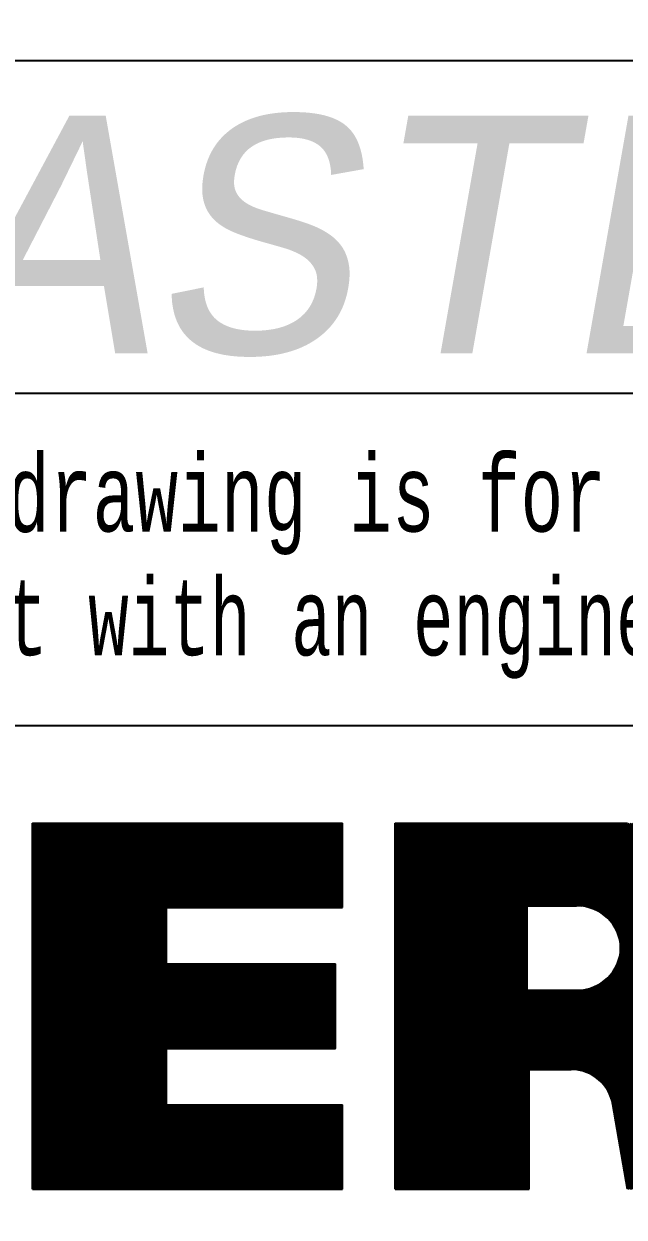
# Model space of a CAD drawing. Extents: x -13 to 326, y -96 to 129.
# Drawn here: x 16.037 to 17.551, y 3.191 to 6.203 of the extents above; entities that cross this region are included whole.
import ezdxf
from ezdxf.enums import TextEntityAlignment as Align

# ---------------------------------------------------------------- set-up
doc = ezdxf.new("R2010")
doc.units = 0
doc.header["$MEASUREMENT"] = 0
doc.layers.add('1', color=7, linetype='Continuous')
doc.layers.add('2', color=7, linetype='Continuous')
doc.styles.get("Standard").update_dxf_attribs({"font": 'monotxt.shx'})

# ---------------------------------------------------------------- blocks, each defined once
blk = doc.blocks.new('*U32', base_point=(17.4315, 3.87))
at = {"layer": '1', "color": 1, "linetype": 'Continuous'}
blk.add_arc((17.4315, 3.87), 0.1111, 90, 270, dxfattribs=at)
blk = doc.blocks.new('*X11')
at = {"layer": '1', "color": 1, "linetype": 'Continuous'}
for p, q in [((-0.4462, 0.2128), (-0.1316, 0.5274)), ((-0.4462, 0.2157), (-0.1344, 0.5274)), ((-0.4462, 0.2185), (-0.1373, 0.5274)), ((-0.4462, 0.2213), (-0.1401, 0.5274)), ((-0.4462, 0.2242), (-0.1429, 0.5274)), ((-0.4462, 0.227), (-0.1457, 0.5274)), ((-0.4462, 0.2298), (-0.1486, 0.5274)), ((-0.4462, 0.2326), (-0.1514, 0.5274)), ((-0.4462, 0.2355), (-0.1542, 0.5274)), ((-0.4462, 0.2383), (-0.1571, 0.5274)), ((-0.4462, 0.2411), (-0.1599, 0.5274)), ((-0.4462, 0.244), (-0.1627, 0.5274)), ((-0.4462, 0.2468), (-0.1655, 0.5274)), ((-0.4462, 0.2496), (-0.1684, 0.5274)), ((-0.4462, 0.2524), (-0.1712, 0.5274)), ((-0.4462, 0.2553), (-0.174, 0.5274)), ((-0.4462, 0.2581), (-0.1769, 0.5274)), ((-0.4462, 0.2609), (-0.1797, 0.5274)), ((-0.4462, 0.2638), (-0.1825, 0.5274)), ((-0.4462, 0.2666), (-0.1853, 0.5274)), ((-0.4462, 0.2694), (-0.1882, 0.5274)), ((-0.4462, 0.2722), (-0.191, 0.5274)), ((-0.4462, 0.2751), (-0.1938, 0.5274)), ((-0.4462, 0.2779), (-0.1967, 0.5274)), ((-0.4462, 0.2807), (-0.1995, 0.5274)), ((-0.4462, 0.2836), (-0.2023, 0.5274)), ((-0.4462, 0.2864), (-0.2051, 0.5274)), ((-0.4462, 0.2892), (-0.208, 0.5274)), ((-0.4462, 0.292), (-0.2108, 0.5274)), ((-0.4462, 0.2949), (-0.2136, 0.5274)), ((-0.4462, 0.2977), (-0.2165, 0.5274)), ((-0.4462, 0.3005), (-0.2193, 0.5274)), ((-0.4462, 0.3034), (-0.2221, 0.5274)), ((-0.4462, 0.3062), (-0.2249, 0.5274)), ((-0.4462, 0.309), (-0.2278, 0.5274)), ((-0.4462, 0.3118), (-0.2306, 0.5274)), ((-0.4462, 0.3147), (-0.2334, 0.5274)), ((-0.4462, 0.3175), (-0.2362, 0.5274)), ((-0.4462, 0.3203), (-0.2391, 0.5274)), ((-0.4462, 0.3232), (-0.2419, 0.5274)), ((-0.4462, 0.326), (-0.2447, 0.5274)), ((-0.4462, 0.3288), (-0.2476, 0.5274)), ((-0.4462, 0.3316), (-0.2504, 0.5274)), ((-0.4462, 0.3345), (-0.2532, 0.5274)), ((-0.4462, 0.3373), (-0.256, 0.5274)), ((-0.4462, 0.3401), (-0.2589, 0.5274)), ((-0.4462, 0.343), (-0.2617, 0.5274)), ((-0.4462, 0.3458), (-0.2645, 0.5274)), ((-0.4462, 0.3486), (-0.2674, 0.5274)), ((-0.4462, 0.3514), (-0.2702, 0.5274)), ((-0.4462, 0.3543), (-0.273, 0.5274)), ((-0.4462, 0.3571), (-0.2758, 0.5274)), ((-0.4462, 0.3599), (-0.2787, 0.5274)), ((-0.4462, 0.3628), (-0.2815, 0.5274)), ((-0.4462, 0.3656), (-0.2843, 0.5274)), ((-0.4462, 0.3684), (-0.2872, 0.5274)), ((-0.4462, 0.3712), (-0.29, 0.5274)), ((-0.4462, 0.3741), (-0.2928, 0.5274)), ((-0.4462, 0.3769), (-0.2956, 0.5274)), ((-0.4462, 0.3797), (-0.2985, 0.5274)), ((-0.4462, 0.3826), (-0.3013, 0.5274)), ((-0.4462, 0.3854), (-0.3041, 0.5274)), ((-0.4462, 0.3882), (-0.307, 0.5274)), ((-0.4462, 0.391), (-0.3098, 0.5274)), ((-0.4462, 0.3939), (-0.3126, 0.5274)), ((-0.4462, 0.3967), (-0.3154, 0.5274)), ((-0.4462, 0.3995), (-0.3183, 0.5274)), ((-0.4462, 0.4024), (-0.3211, 0.5274)), ((-0.4462, 0.4052), (-0.3239, 0.5274)), ((-0.4462, 0.408), (-0.3268, 0.5274)), ((-0.4462, 0.4108), (-0.3296, 0.5274)), ((-0.4462, 0.4137), (-0.3324, 0.5274)), ((-0.4462, 0.4165), (-0.3352, 0.5274)), ((-0.4462, 0.4193), (-0.3381, 0.5274)), ((-0.4462, 0.4222), (-0.3409, 0.5274)), ((-0.4462, 0.425), (-0.3437, 0.5274)), ((-0.4462, 0.4278), (-0.3466, 0.5274)), ((-0.4462, 0.4306), (-0.3494, 0.5274)), ((-0.4462, 0.4335), (-0.3522, 0.5274)), ((-0.4462, 0.4363), (-0.355, 0.5274)), ((-0.4462, 0.4391), (-0.3579, 0.5274)), ((-0.4462, 0.4419), (-0.3607, 0.5274)), ((-0.4462, 0.4448), (-0.3635, 0.5274)), ((-0.4462, 0.4476), (-0.3664, 0.5274)), ((-0.4462, 0.4504), (-0.3692, 0.5274)), ((-0.4462, 0.4533), (-0.372, 0.5274)), ((-0.4462, 0.4561), (-0.3748, 0.5274)), ((-0.4462, 0.4589), (-0.3777, 0.5274)), ((-0.4462, 0.4617), (-0.3805, 0.5274)), ((-0.4462, 0.4646), (-0.3833, 0.5274)), ((-0.4462, 0.4674), (-0.3862, 0.5274)), ((-0.4462, 0.4702), (-0.389, 0.5274)), ((-0.4462, 0.4731), (-0.3918, 0.5274)), ((-0.4462, 0.4759), (-0.3946, 0.5274)), ((-0.4462, 0.4787), (-0.3975, 0.5274)), ((-0.4462, 0.4815), (-0.4003, 0.5274)), ((-0.4462, 0.4844), (-0.4031, 0.5274)), ((-0.4462, 0.4872), (-0.406, 0.5274)), ((-0.4462, 0.49), (-0.4088, 0.5274)), ((-0.4462, 0.4929), (-0.4116, 0.5274)), ((-0.4462, 0.4957), (-0.4144, 0.5274)), ((-0.4462, 0.4985), (-0.4173, 0.5274)), ((-0.4462, 0.5013), (-0.4201, 0.5274)), ((-0.4462, 0.5042), (-0.4229, 0.5274)), ((-0.4462, 0.507), (-0.4258, 0.5274)), ((-0.4462, 0.5098), (-0.4286, 0.5274)), ((-0.4462, 0.5127), (-0.4314, 0.5274)), ((-0.4462, 0.5155), (-0.4342, 0.5274)), ((-0.4462, 0.5183), (-0.4371, 0.5274)), ((-0.4462, 0.5211), (-0.4399, 0.5274)), ((-0.4462, 0.524), (-0.4427, 0.5274)), ((-0.4462, 0.5268), (-0.4456, 0.5274)), ((-0.2506, 0.4056), (-0.1288, 0.5274)), ((-0.2478, 0.4056), (-0.1259, 0.5274)), ((-0.245, 0.4056), (-0.1231, 0.5274)), ((-0.2422, 0.4056), (-0.1203, 0.5274)), ((-0.2393, 0.4056), (-0.1175, 0.5274)), ((-0.2365, 0.4056), (-0.1146, 0.5274)), ((-0.2337, 0.4056), (-0.1118, 0.5274)), ((-0.2308, 0.4056), (-0.109, 0.5274)), ((-0.228, 0.4056), (-0.1061, 0.5274)), ((-0.2252, 0.4056), (-0.1033, 0.5274)), ((-0.2224, 0.4056), (-0.1005, 0.5274)), ((-0.2195, 0.4056), (-0.0977, 0.5274)), ((-0.2167, 0.4056), (-0.0948, 0.5274)), ((-0.2139, 0.4056), (-0.092, 0.5274)), ((-0.211, 0.4056), (-0.0892, 0.5274)), ((-0.2082, 0.4056), (-0.0863, 0.5274)), ((-0.2054, 0.4056), (-0.0835, 0.5274)), ((-0.2026, 0.4056), (-0.0807, 0.5274)), ((-0.1997, 0.4056), (-0.0779, 0.5274)), ((-0.1969, 0.4056), (-0.075, 0.5274)), ((-0.1941, 0.4056), (-0.0722, 0.5274)), ((-0.1912, 0.4056), (-0.0694, 0.5274)), ((-0.1884, 0.4056), (-0.0665, 0.5274)), ((-0.1856, 0.4056), (-0.0637, 0.5274)), ((-0.1828, 0.4056), (-0.0609, 0.5274)), ((-0.1799, 0.4056), (-0.0581, 0.5274)), ((-0.1771, 0.4056), (-0.0552, 0.5274)), ((-0.1743, 0.4056), (-0.0524, 0.5274)), ((-0.1714, 0.4056), (-0.0496, 0.5274)), ((-0.1686, 0.4056), (-0.0467, 0.5274)), ((-0.1658, 0.4056), (-0.0439, 0.5274)), ((-0.163, 0.4056), (-0.0411, 0.5274)), ((-0.1601, 0.4056), (-0.0383, 0.5274)), ((-0.1573, 0.4056), (-0.0354, 0.5274)), ((-0.1545, 0.4056), (-0.0326, 0.5274)), ((-0.1516, 0.4056), (-0.0298, 0.5274)), ((-0.1488, 0.4056), (-0.0269, 0.5274)), ((-0.146, 0.4056), (-0.0241, 0.5274)), ((-0.1432, 0.4056), (-0.0213, 0.5274)), ((-0.1403, 0.4056), (-0.0185, 0.5274)), ((-0.1375, 0.4056), (-0.0156, 0.5274)), ((-0.1347, 0.4056), (-0.0128, 0.5274)), ((-0.1319, 0.4056), (-0.01, 0.5274)), ((-0.129, 0.4056), (-0.0071, 0.5274)), ((-0.1262, 0.4056), (-0.0043, 0.5274)), ((-0.1234, 0.4056), (-0.0015, 0.5274)), ((-0.1205, 0.4056), (0.0007, 0.5268)), ((-0.1177, 0.4056), (0.0007, 0.524)), ((-0.1149, 0.4056), (0.0007, 0.5211)), ((-0.1121, 0.4056), (0.0007, 0.5183)), ((-0.1092, 0.4056), (0.0007, 0.5155)), ((-0.1064, 0.4056), (0.0007, 0.5126)), ((-0.1036, 0.4056), (0.0007, 0.5098)), ((-0.1007, 0.4056), (0.0007, 0.507)), ((-0.0979, 0.4056), (0.0007, 0.5042)), ((-0.0951, 0.4056), (0.0007, 0.5013)), ((-0.0923, 0.4056), (0.0007, 0.4985)), ((-0.0894, 0.4056), (0.0007, 0.4957)), ((-0.0866, 0.4056), (0.0007, 0.4928)), ((-0.0838, 0.4056), (0.0007, 0.49)), ((-0.0809, 0.4056), (0.0007, 0.4872)), ((-0.0781, 0.4056), (0.0007, 0.4844)), ((-0.0753, 0.4056), (0.0007, 0.4815)), ((-0.0725, 0.4056), (0.0007, 0.4787)), ((-0.0696, 0.4056), (0.0007, 0.4759)), ((-0.0668, 0.4056), (0.0007, 0.473)), ((-0.064, 0.4056), (0.0007, 0.4702)), ((-0.0611, 0.4056), (0.0007, 0.4674)), ((-0.0583, 0.4056), (0.0007, 0.4646)), ((-0.0555, 0.4056), (0.0007, 0.4617)), ((-0.0527, 0.4056), (0.0007, 0.4589)), ((-0.0498, 0.4056), (0.0007, 0.4561)), ((-0.047, 0.4056), (0.0007, 0.4532)), ((-0.0442, 0.4056), (0.0007, 0.4504)), ((-0.0413, 0.4056), (0.0007, 0.4476)), ((-0.0385, 0.4056), (0.0007, 0.4448)), ((-0.0357, 0.4056), (0.0007, 0.4419)), ((-0.0329, 0.4056), (0.0007, 0.4391)), ((-0.03, 0.4056), (0.0007, 0.4363)), ((-0.0272, 0.4056), (0.0007, 0.4334)), ((-0.0244, 0.4056), (0.0007, 0.4306)), ((-0.0215, 0.4056), (0.0007, 0.4278)), ((-0.0187, 0.4056), (0.0007, 0.425)), ((-0.0159, 0.4056), (0.0007, 0.4221)), ((-0.0131, 0.4056), (0.0007, 0.4193)), ((-0.0102, 0.4056), (0.0007, 0.4165)), ((-0.0074, 0.4056), (0.0007, 0.4136)), ((-0.4462, 0.21), (-0.2532, 0.403)), ((-0.4462, 0.2072), (-0.2532, 0.4002)), ((-0.4462, 0.2044), (-0.2532, 0.3973)), ((-0.0046, 0.4056), (0.0007, 0.4108)), ((-0.0017, 0.4056), (0.0007, 0.408)), ((-0.4462, 0.2015), (-0.2532, 0.3945)), ((-0.4462, 0.1987), (-0.2532, 0.3917)), ((-0.4462, 0.1959), (-0.2532, 0.3888)), ((-0.4462, 0.193), (-0.2532, 0.386)), ((-0.4462, 0.1902), (-0.2532, 0.3832)), ((-0.4462, 0.1874), (-0.2532, 0.3804)), ((-0.4462, 0.1846), (-0.2532, 0.3775)), ((-0.4462, 0.1817), (-0.2532, 0.3747)), ((-0.4462, 0.1789), (-0.2532, 0.3719)), ((-0.4462, 0.1761), (-0.2532, 0.369)), ((-0.4462, 0.1732), (-0.2532, 0.3662)), ((-0.4462, 0.1704), (-0.2532, 0.3634)), ((-0.4462, 0.1676), (-0.2532, 0.3606)), ((-0.4462, 0.1648), (-0.2532, 0.3577)), ((-0.4462, 0.1619), (-0.2532, 0.3549)), ((-0.4462, 0.1591), (-0.2532, 0.3521)), ((-0.4462, 0.1563), (-0.2532, 0.3492)), ((-0.4462, 0.1535), (-0.2532, 0.3464)), ((-0.4462, 0.1506), (-0.2532, 0.3436)), ((-0.4462, 0.1478), (-0.2532, 0.3408)), ((-0.4462, 0.145), (-0.2532, 0.3379)), ((-0.4462, 0.1421), (-0.2532, 0.3351)), ((-0.4462, 0.1393), (-0.2532, 0.3323)), ((-0.4462, 0.1365), (-0.2532, 0.3294)), ((-0.4462, 0.1337), (-0.2532, 0.3266)), ((-0.4462, 0.012), (-0.1339, 0.3243)), ((-0.4462, 0.0149), (-0.1367, 0.3243)), ((-0.4462, 0.0177), (-0.1396, 0.3243)), ((-0.4462, 0.0205), (-0.1424, 0.3243)), ((-0.4462, 0.0233), (-0.1452, 0.3243)), ((-0.4462, 0.0262), (-0.148, 0.3243)), ((-0.4462, 0.029), (-0.1509, 0.3243)), ((-0.4462, 0.0318), (-0.1537, 0.3243)), ((-0.4462, 0.0347), (-0.1565, 0.3243)), ((-0.4462, 0.0375), (-0.1594, 0.3243)), ((-0.4462, 0.0403), (-0.1622, 0.3243)), ((-0.4462, 0.0431), (-0.165, 0.3243)), ((-0.4462, 0.046), (-0.1678, 0.3243)), ((-0.4462, 0.0488), (-0.1707, 0.3243)), ((-0.4462, 0.0516), (-0.1735, 0.3243)), ((-0.4462, 0.0545), (-0.1763, 0.3243)), ((-0.4462, 0.0573), (-0.1792, 0.3243)), ((-0.4462, 0.0601), (-0.182, 0.3243)), ((-0.4462, 0.0629), (-0.1848, 0.3243)), ((-0.4462, 0.0658), (-0.1876, 0.3243)), ((-0.4462, 0.0686), (-0.1905, 0.3243)), ((-0.4462, 0.0714), (-0.1933, 0.3243)), ((-0.4462, 0.0743), (-0.1961, 0.3243)), ((-0.4462, 0.0771), (-0.199, 0.3243)), ((-0.4462, 0.0799), (-0.2018, 0.3243)), ((-0.4462, 0.0827), (-0.2046, 0.3243)), ((-0.4462, 0.0856), (-0.2074, 0.3243)), ((-0.4462, 0.0884), (-0.2103, 0.3243)), ((-0.4462, 0.0912), (-0.2131, 0.3243)), ((-0.4462, 0.0941), (-0.2159, 0.3243)), ((-0.4462, 0.0969), (-0.2188, 0.3243)), ((-0.4462, 0.0997), (-0.2216, 0.3243)), ((-0.4462, 0.1025), (-0.2244, 0.3243)), ((-0.4462, 0.1054), (-0.2272, 0.3243)), ((-0.4462, 0.1082), (-0.2301, 0.3243)), ((-0.4462, 0.111), (-0.2329, 0.3243)), ((-0.4462, 0.1139), (-0.2357, 0.3243)), ((-0.4462, 0.1167), (-0.2386, 0.3243)), ((-0.4462, 0.1195), (-0.2414, 0.3243)), ((-0.4462, 0.1223), (-0.2442, 0.3243)), ((-0.4462, 0.1252), (-0.247, 0.3243)), ((-0.4462, 0.128), (-0.2499, 0.3243)), ((-0.4462, 0.1308), (-0.2527, 0.3243)), ((-0.253, 0.2024), (-0.1311, 0.3243)), ((-0.2501, 0.2024), (-0.1282, 0.3243)), ((-0.2473, 0.2024), (-0.1254, 0.3243)), ((-0.2445, 0.2024), (-0.1226, 0.3243)), ((-0.2416, 0.2024), (-0.1198, 0.3243)), ((-0.2388, 0.2024), (-0.1169, 0.3243)), ((-0.236, 0.2024), (-0.1141, 0.3243)), ((-0.2332, 0.2024), (-0.1113, 0.3243)), ((-0.2303, 0.2024), (-0.1084, 0.3243)), ((-0.2275, 0.2024), (-0.1056, 0.3243)), ((-0.2247, 0.2024), (-0.1028, 0.3243)), ((-0.2218, 0.2024), (-0.1, 0.3243)), ((-0.219, 0.2024), (-0.0971, 0.3243)), ((-0.2162, 0.2024), (-0.0943, 0.3243)), ((-0.2134, 0.2024), (-0.0915, 0.3243)), ((-0.2105, 0.2024), (-0.0886, 0.3243)), ((-0.2077, 0.2024), (-0.0858, 0.3243)), ((-0.2049, 0.2024), (-0.083, 0.3243)), ((-0.202, 0.2024), (-0.0802, 0.3243)), ((-0.1992, 0.2024), (-0.0773, 0.3243)), ((-0.1964, 0.2024), (-0.0745, 0.3243)), ((-0.1936, 0.2024), (-0.0717, 0.3243)), ((-0.1907, 0.2024), (-0.0689, 0.3243)), ((-0.1879, 0.2024), (-0.066, 0.3243)), ((-0.1851, 0.2024), (-0.0632, 0.3243)), ((-0.1822, 0.2024), (-0.0604, 0.3243)), ((-0.1794, 0.2024), (-0.0575, 0.3243)), ((-0.1766, 0.2024), (-0.0547, 0.3243)), ((-0.1738, 0.2024), (-0.0519, 0.3243)), ((-0.1709, 0.2024), (-0.0491, 0.3243)), ((-0.1681, 0.2024), (-0.0462, 0.3243)), ((-0.1653, 0.2024), (-0.0434, 0.3243)), ((-0.1624, 0.2024), (-0.0406, 0.3243)), ((-0.1596, 0.2024), (-0.0377, 0.3243)), ((-0.1568, 0.2024), (-0.0349, 0.3243)), ((-0.154, 0.2024), (-0.0321, 0.3243)), ((-0.1511, 0.2024), (-0.0293, 0.3243)), ((-0.1483, 0.2024), (-0.0264, 0.3243)), ((-0.1455, 0.2024), (-0.0236, 0.3243)), ((-0.1426, 0.2024), (-0.0208, 0.3243)), ((-0.1398, 0.2024), (-0.0179, 0.3243)), ((-0.137, 0.2024), (-0.0151, 0.3243)), ((-0.1342, 0.2024), (-0.0123, 0.3243)), ((-0.1313, 0.2024), (-0.0095, 0.3243)), ((-0.1285, 0.2024), (-0.0095, 0.3215)), ((-0.1257, 0.2024), (-0.0095, 0.3186)), ((-0.1228, 0.2024), (-0.0095, 0.3158)), ((-0.12, 0.2024), (-0.0095, 0.313)), ((-0.1172, 0.2024), (-0.0095, 0.3102)), ((-0.1144, 0.2024), (-0.0095, 0.3073)), ((-0.1115, 0.2024), (-0.0095, 0.3045)), ((-0.1087, 0.2024), (-0.0095, 0.3017)), ((-0.1059, 0.2024), (-0.0095, 0.2988)), ((-0.103, 0.2024), (-0.0095, 0.296)), ((-0.1002, 0.2024), (-0.0095, 0.2932)), ((-0.0974, 0.2024), (-0.0095, 0.2904)), ((-0.0946, 0.2024), (-0.0095, 0.2875)), ((-0.0917, 0.2024), (-0.0095, 0.2847)), ((-0.0889, 0.2024), (-0.0095, 0.2819)), ((-0.0861, 0.2024), (-0.0095, 0.279)), ((-0.0832, 0.2024), (-0.0095, 0.2762)), ((-0.0804, 0.2024), (-0.0095, 0.2734)), ((-0.0776, 0.2024), (-0.0095, 0.2706)), ((-0.0748, 0.2024), (-0.0095, 0.2677)), ((-0.0719, 0.2024), (-0.0095, 0.2649)), ((-0.0691, 0.2024), (-0.0095, 0.2621)), ((-0.0663, 0.2024), (-0.0095, 0.2592)), ((-0.0634, 0.2024), (-0.0095, 0.2564)), ((-0.0606, 0.2024), (-0.0095, 0.2536)), ((-0.0578, 0.2024), (-0.0095, 0.2508)), ((-0.055, 0.2024), (-0.0095, 0.2479)), ((-0.0521, 0.2024), (-0.0095, 0.2451)), ((-0.0493, 0.2024), (-0.0095, 0.2423)), ((-0.0465, 0.2024), (-0.0095, 0.2394)), ((-0.0436, 0.2024), (-0.0095, 0.2366)), ((-0.0408, 0.2024), (-0.0095, 0.2338)), ((-0.038, 0.2024), (-0.0095, 0.231)), ((-0.0352, 0.2024), (-0.0095, 0.2281)), ((-0.0323, 0.2024), (-0.0095, 0.2253)), ((-0.0295, 0.2024), (-0.0095, 0.2225)), ((-0.0267, 0.2024), (-0.0095, 0.2196)), ((-0.0238, 0.2024), (-0.0095, 0.2168)), ((-0.021, 0.2024), (-0.0095, 0.214)), ((-0.0182, 0.2024), (-0.0095, 0.2112)), ((-0.0154, 0.2024), (-0.0095, 0.2083)), ((-0.4462, 0.0092), (-0.2532, 0.2022)), ((-0.4462, 0.0064), (-0.2532, 0.1993)), ((-0.4462, 0.0035), (-0.2532, 0.1965)), ((-0.4462, 0.0007), (-0.2532, 0.1937)), ((-0.4448, -0.0007), (-0.2532, 0.1909)), ((-0.0125, 0.2024), (-0.0095, 0.2055)), ((-0.0097, 0.2024), (-0.0095, 0.2027)), ((-0.4419, -0.0007), (-0.2532, 0.188)), ((-0.4391, -0.0007), (-0.2532, 0.1852)), ((-0.4363, -0.0007), (-0.2532, 0.1824)), ((-0.4334, -0.0007), (-0.2532, 0.1795)), ((-0.4306, -0.0007), (-0.2532, 0.1767)), ((-0.4278, -0.0007), (-0.2532, 0.1739)), ((-0.425, -0.0007), (-0.2532, 0.1711)), ((-0.4221, -0.0007), (-0.2532, 0.1682)), ((-0.4193, -0.0007), (-0.2532, 0.1654)), ((-0.4165, -0.0007), (-0.2532, 0.1626)), ((-0.4136, -0.0007), (-0.2532, 0.1597)), ((-0.4108, -0.0007), (-0.2532, 0.1569)), ((-0.408, -0.0007), (-0.2532, 0.1541)), ((-0.4052, -0.0007), (-0.2532, 0.1513)), ((-0.4023, -0.0007), (-0.2532, 0.1484)), ((-0.3995, -0.0007), (-0.2532, 0.1456)), ((-0.3967, -0.0007), (-0.2532, 0.1428)), ((-0.3939, -0.0007), (-0.2532, 0.1399)), ((-0.391, -0.0007), (-0.2532, 0.1371)), ((-0.3882, -0.0007), (-0.2532, 0.1343)), ((-0.3854, -0.0007), (-0.2532, 0.1315)), ((-0.3825, -0.0007), (-0.2532, 0.1286)), ((-0.3797, -0.0007), (-0.2532, 0.1258)), ((-0.3769, -0.0007), (-0.2532, 0.123)), ((-0.3741, -0.0007), (-0.2522, 0.1212)), ((-0.3712, -0.0007), (-0.2493, 0.1212)), ((-0.3684, -0.0007), (-0.2465, 0.1212)), ((-0.3656, -0.0007), (-0.2437, 0.1212)), ((-0.3627, -0.0007), (-0.2409, 0.1212)), ((-0.3599, -0.0007), (-0.238, 0.1212)), ((-0.3571, -0.0007), (-0.2352, 0.1212)), ((-0.3543, -0.0007), (-0.2324, 0.1212)), ((-0.3514, -0.0007), (-0.2295, 0.1212)), ((-0.3486, -0.0007), (-0.2267, 0.1212)), ((-0.3458, -0.0007), (-0.2239, 0.1212)), ((-0.3429, -0.0007), (-0.2211, 0.1212)), ((-0.3401, -0.0007), (-0.2182, 0.1212)), ((-0.3373, -0.0007), (-0.2154, 0.1212)), ((-0.3345, -0.0007), (-0.2126, 0.1212)), ((-0.3316, -0.0007), (-0.2097, 0.1212)), ((-0.3288, -0.0007), (-0.2069, 0.1212)), ((-0.326, -0.0007), (-0.2041, 0.1212)), ((-0.3231, -0.0007), (-0.2013, 0.1212)), ((-0.3203, -0.0007), (-0.1984, 0.1212)), ((-0.3175, -0.0007), (-0.1956, 0.1212)), ((-0.3147, -0.0007), (-0.1928, 0.1212)), ((-0.3118, -0.0007), (-0.19, 0.1212)), ((-0.309, -0.0007), (-0.1871, 0.1212)), ((-0.3062, -0.0007), (-0.1843, 0.1212)), ((-0.3033, -0.0007), (-0.1815, 0.1212)), ((-0.3005, -0.0007), (-0.1786, 0.1212)), ((-0.2977, -0.0007), (-0.1758, 0.1212)), ((-0.2949, -0.0007), (-0.173, 0.1212)), ((-0.292, -0.0007), (-0.1702, 0.1212)), ((-0.2892, -0.0007), (-0.1673, 0.1212)), ((-0.2864, -0.0007), (-0.1645, 0.1212)), ((-0.2835, -0.0007), (-0.1617, 0.1212)), ((-0.2807, -0.0007), (-0.1588, 0.1212)), ((-0.2779, -0.0007), (-0.156, 0.1212)), ((-0.2751, -0.0007), (-0.1532, 0.1212)), ((-0.2722, -0.0007), (-0.1504, 0.1212)), ((-0.2694, -0.0007), (-0.1475, 0.1212)), ((-0.2666, -0.0007), (-0.1447, 0.1212)), ((-0.2637, -0.0007), (-0.1419, 0.1212)), ((-0.2609, -0.0007), (-0.139, 0.1212)), ((-0.2581, -0.0007), (-0.1362, 0.1212)), ((-0.2553, -0.0007), (-0.1334, 0.1212)), ((-0.2524, -0.0007), (-0.1306, 0.1212)), ((-0.2496, -0.0007), (-0.1277, 0.1212)), ((-0.2468, -0.0007), (-0.1249, 0.1212)), ((-0.2439, -0.0007), (-0.1221, 0.1212)), ((-0.2411, -0.0007), (-0.1192, 0.1212)), ((-0.2383, -0.0007), (-0.1164, 0.1212)), ((-0.2355, -0.0007), (-0.1136, 0.1212)), ((-0.2326, -0.0007), (-0.1108, 0.1212)), ((-0.2298, -0.0007), (-0.1079, 0.1212)), ((-0.227, -0.0007), (-0.1051, 0.1212)), ((-0.2241, -0.0007), (-0.1023, 0.1212)), ((-0.2213, -0.0007), (-0.0994, 0.1212)), ((-0.2185, -0.0007), (-0.0966, 0.1212)), ((-0.2157, -0.0007), (-0.0938, 0.1212)), ((-0.2128, -0.0007), (-0.091, 0.1212)), ((-0.21, -0.0007), (-0.0881, 0.1212)), ((-0.2072, -0.0007), (-0.0853, 0.1212)), ((-0.2043, -0.0007), (-0.0825, 0.1212)), ((-0.2015, -0.0007), (-0.0796, 0.1212)), ((-0.1987, -0.0007), (-0.0768, 0.1212)), ((-0.1959, -0.0007), (-0.074, 0.1212)), ((-0.193, -0.0007), (-0.0712, 0.1212)), ((-0.1902, -0.0007), (-0.0683, 0.1212)), ((-0.1874, -0.0007), (-0.0655, 0.1212)), ((-0.1845, -0.0007), (-0.0627, 0.1212)), ((-0.1817, -0.0007), (-0.0598, 0.1212)), ((-0.1789, -0.0007), (-0.057, 0.1212)), ((-0.1761, -0.0007), (-0.0542, 0.1212)), ((-0.1732, -0.0007), (-0.0514, 0.1212)), ((-0.1704, -0.0007), (-0.0485, 0.1212)), ((-0.1676, -0.0007), (-0.0457, 0.1212)), ((-0.1647, -0.0007), (-0.0429, 0.1212)), ((-0.1619, -0.0007), (-0.04, 0.1212)), ((-0.1591, -0.0007), (-0.0372, 0.1212)), ((-0.1563, -0.0007), (-0.0344, 0.1212)), ((-0.1534, -0.0007), (-0.0316, 0.1212)), ((-0.1506, -0.0007), (-0.0287, 0.1212)), ((-0.1478, -0.0007), (-0.0259, 0.1212)), ((-0.1449, -0.0007), (-0.0231, 0.1212)), ((-0.1421, -0.0007), (-0.0202, 0.1212)), ((-0.1393, -0.0007), (-0.0174, 0.1212)), ((-0.1365, -0.0007), (-0.0146, 0.1212)), ((-0.1336, -0.0007), (-0.0118, 0.1212)), ((-0.1308, -0.0007), (-0.0089, 0.1212)), ((-0.128, -0.0007), (-0.0061, 0.1212)), ((-0.1251, -0.0007), (-0.0033, 0.1212)), ((-0.1223, -0.0007), (-0.0004, 0.1212)), ((-0.1195, -0.0007), (0.0007, 0.1195)), ((-0.1167, -0.0007), (0.0007, 0.1167)), ((-0.1138, -0.0007), (0.0007, 0.1138)), ((-0.111, -0.0007), (0.0007, 0.111)), ((-0.1082, -0.0007), (0.0007, 0.1082)), ((-0.1054, -0.0007), (0.0007, 0.1054)), ((-0.1025, -0.0007), (0.0007, 0.1025)), ((-0.0997, -0.0007), (0.0007, 0.0997)), ((-0.0969, -0.0007), (0.0007, 0.0969)), ((-0.094, -0.0007), (0.0007, 0.094)), ((-0.0912, -0.0007), (0.0007, 0.0912)), ((-0.0884, -0.0007), (0.0007, 0.0884)), ((-0.0856, -0.0007), (0.0007, 0.0856)), ((-0.0827, -0.0007), (0.0007, 0.0827)), ((-0.0799, -0.0007), (0.0007, 0.0799)), ((-0.0771, -0.0007), (0.0007, 0.0771)), ((-0.0742, -0.0007), (0.0007, 0.0742)), ((-0.0714, -0.0007), (0.0007, 0.0714)), ((-0.0686, -0.0007), (0.0007, 0.0686)), ((-0.0658, -0.0007), (0.0007, 0.0658)), ((-0.0629, -0.0007), (0.0007, 0.0629)), ((-0.0601, -0.0007), (0.0007, 0.0601)), ((-0.0573, -0.0007), (0.0007, 0.0573)), ((-0.0544, -0.0007), (0.0007, 0.0544)), ((-0.0516, -0.0007), (0.0007, 0.0516)), ((-0.0488, -0.0007), (0.0007, 0.0488)), ((-0.046, -0.0007), (0.0007, 0.046)), ((-0.0431, -0.0007), (0.0007, 0.0431)), ((-0.0403, -0.0007), (0.0007, 0.0403)), ((-0.0375, -0.0007), (0.0007, 0.0375)), ((-0.0346, -0.0007), (0.0007, 0.0346)), ((-0.0318, -0.0007), (0.0007, 0.0318)), ((-0.029, -0.0007), (0.0007, 0.029)), ((-0.0262, -0.0007), (0.0007, 0.0262)), ((-0.0233, -0.0007), (0.0007, 0.0233)), ((-0.0205, -0.0007), (0.0007, 0.0205)), ((-0.0177, -0.0007), (0.0007, 0.0177)), ((-0.0148, -0.0007), (0.0007, 0.0148)), ((-0.012, -0.0007), (0.0007, 0.012)), ((-0.0092, -0.0007), (0.0007, 0.0092)), ((-0.0064, -0.0007), (0.0007, 0.0064)), ((-0.0035, -0.0007), (0.0007, 0.0035)), ((-0.0007, -0.0007), (0.0007, 0.0007))]:
    blk.add_line(p, q, dxfattribs=at)
blk = doc.blocks.new('*X12')
at = {"layer": '1', "color": 1, "linetype": 'Continuous'}
for p, q in [((-0.537, 0.2182), (-0.228, 0.5272)), ((-0.537, 0.221), (-0.2308, 0.5272)), ((-0.537, 0.2239), (-0.2336, 0.5272)), ((-0.537, 0.2267), (-0.2365, 0.5272)), ((-0.537, 0.2295), (-0.2393, 0.5272)), ((-0.537, 0.2324), (-0.2421, 0.5272)), ((-0.537, 0.2352), (-0.245, 0.5272)), ((-0.537, 0.238), (-0.2478, 0.5272)), ((-0.537, 0.2408), (-0.2506, 0.5272)), ((-0.537, 0.2437), (-0.2534, 0.5272)), ((-0.537, 0.2465), (-0.2563, 0.5272)), ((-0.537, 0.2493), (-0.2591, 0.5272)), ((-0.537, 0.2522), (-0.2619, 0.5272)), ((-0.537, 0.255), (-0.2648, 0.5272)), ((-0.537, 0.2578), (-0.2676, 0.5272)), ((-0.537, 0.2606), (-0.2704, 0.5272)), ((-0.537, 0.2635), (-0.2732, 0.5272)), ((-0.537, 0.2663), (-0.2761, 0.5272)), ((-0.537, 0.2691), (-0.2789, 0.5272)), ((-0.537, 0.272), (-0.2817, 0.5272)), ((-0.537, 0.2748), (-0.2846, 0.5272)), ((-0.537, 0.2776), (-0.2874, 0.5272)), ((-0.537, 0.2804), (-0.2902, 0.5272)), ((-0.537, 0.2833), (-0.293, 0.5272)), ((-0.537, 0.2861), (-0.2959, 0.5272)), ((-0.537, 0.2889), (-0.2987, 0.5272)), ((-0.537, 0.2918), (-0.3015, 0.5272)), ((-0.537, 0.2946), (-0.3044, 0.5272)), ((-0.537, 0.2974), (-0.3072, 0.5272)), ((-0.537, 0.3002), (-0.31, 0.5272)), ((-0.537, 0.3031), (-0.3128, 0.5272)), ((-0.537, 0.3059), (-0.3157, 0.5272)), ((-0.537, 0.3087), (-0.3185, 0.5272)), ((-0.537, 0.3116), (-0.3213, 0.5272)), ((-0.537, 0.3144), (-0.3242, 0.5272)), ((-0.537, 0.3172), (-0.327, 0.5272)), ((-0.537, 0.32), (-0.3298, 0.5272)), ((-0.537, 0.3229), (-0.3326, 0.5272)), ((-0.537, 0.3257), (-0.3355, 0.5272)), ((-0.537, 0.3285), (-0.3383, 0.5272)), ((-0.537, 0.3314), (-0.3411, 0.5272)), ((-0.537, 0.3342), (-0.344, 0.5272)), ((-0.537, 0.337), (-0.3468, 0.5272)), ((-0.537, 0.3398), (-0.3496, 0.5272)), ((-0.537, 0.3427), (-0.3524, 0.5272)), ((-0.537, 0.3455), (-0.3553, 0.5272)), ((-0.537, 0.3483), (-0.3581, 0.5272)), ((-0.537, 0.3512), (-0.3609, 0.5272)), ((-0.537, 0.354), (-0.3638, 0.5272)), ((-0.537, 0.3568), (-0.3666, 0.5272)), ((-0.537, 0.3596), (-0.3694, 0.5272)), ((-0.537, 0.3625), (-0.3722, 0.5272)), ((-0.537, 0.3653), (-0.3751, 0.5272)), ((-0.537, 0.3681), (-0.3779, 0.5272)), ((-0.537, 0.371), (-0.3807, 0.5272)), ((-0.537, 0.3738), (-0.3835, 0.5272)), ((-0.537, 0.3766), (-0.3864, 0.5272)), ((-0.537, 0.3794), (-0.3892, 0.5272)), ((-0.537, 0.3823), (-0.392, 0.5272)), ((-0.537, 0.3851), (-0.3949, 0.5272)), ((-0.537, 0.3879), (-0.3977, 0.5272)), ((-0.537, 0.3908), (-0.4005, 0.5272)), ((-0.537, 0.3936), (-0.4033, 0.5272)), ((-0.537, 0.3964), (-0.4062, 0.5272)), ((-0.537, 0.3992), (-0.409, 0.5272)), ((-0.537, 0.4021), (-0.4118, 0.5272)), ((-0.537, 0.4049), (-0.4147, 0.5272)), ((-0.537, 0.4077), (-0.4175, 0.5272)), ((-0.537, 0.4105), (-0.4203, 0.5272)), ((-0.537, 0.4134), (-0.4231, 0.5272)), ((-0.537, 0.4162), (-0.426, 0.5272)), ((-0.537, 0.419), (-0.4288, 0.5272)), ((-0.537, 0.4219), (-0.4316, 0.5272)), ((-0.537, 0.4247), (-0.4345, 0.5272)), ((-0.537, 0.4275), (-0.4373, 0.5272)), ((-0.537, 0.4303), (-0.4401, 0.5272)), ((-0.537, 0.4332), (-0.4429, 0.5272)), ((-0.537, 0.436), (-0.4458, 0.5272)), ((-0.537, 0.4388), (-0.4486, 0.5272)), ((-0.537, 0.4417), (-0.4514, 0.5272)), ((-0.537, 0.4445), (-0.4543, 0.5272)), ((-0.537, 0.4473), (-0.4571, 0.5272)), ((-0.537, 0.4501), (-0.4599, 0.5272)), ((-0.537, 0.453), (-0.4627, 0.5272)), ((-0.537, 0.4558), (-0.4656, 0.5272)), ((-0.537, 0.4586), (-0.4684, 0.5272)), ((-0.537, 0.4615), (-0.4712, 0.5272)), ((-0.537, 0.4643), (-0.4741, 0.5272)), ((-0.537, 0.4671), (-0.4769, 0.5272)), ((-0.537, 0.4699), (-0.4797, 0.5272)), ((-0.537, 0.4728), (-0.4825, 0.5272)), ((-0.537, 0.4756), (-0.4854, 0.5272)), ((-0.537, 0.4784), (-0.4882, 0.5272)), ((-0.537, 0.4813), (-0.491, 0.5272)), ((-0.537, 0.4841), (-0.4939, 0.5272)), ((-0.537, 0.4869), (-0.4967, 0.5272)), ((-0.537, 0.4897), (-0.4995, 0.5272)), ((-0.537, 0.4926), (-0.5023, 0.5272)), ((-0.537, 0.4954), (-0.5052, 0.5272)), ((-0.537, 0.4982), (-0.508, 0.5272)), ((-0.537, 0.5011), (-0.5108, 0.5272)), ((-0.537, 0.5039), (-0.5137, 0.5272)), ((-0.537, 0.5067), (-0.5165, 0.5272)), ((-0.537, 0.5095), (-0.5193, 0.5272)), ((-0.537, 0.5124), (-0.5221, 0.5272)), ((-0.537, 0.5152), (-0.525, 0.5272)), ((-0.537, 0.518), (-0.5278, 0.5272)), ((-0.537, 0.5209), (-0.5306, 0.5272)), ((-0.537, 0.5237), (-0.5335, 0.5272)), ((-0.537, 0.5265), (-0.5363, 0.5272)), ((-0.3445, 0.4079), (-0.2252, 0.5272)), ((-0.3417, 0.4079), (-0.2223, 0.5272)), ((-0.3388, 0.4079), (-0.2195, 0.5272)), ((-0.336, 0.4079), (-0.2167, 0.5272)), ((-0.3332, 0.4079), (-0.2138, 0.5272)), ((-0.3304, 0.4079), (-0.211, 0.5272)), ((-0.3275, 0.4079), (-0.2082, 0.5272)), ((-0.3247, 0.4079), (-0.2054, 0.5272)), ((-0.3219, 0.4079), (-0.2025, 0.5272)), ((-0.319, 0.4079), (-0.1997, 0.5272)), ((-0.3162, 0.4079), (-0.1969, 0.5272)), ((-0.3134, 0.4079), (-0.1942, 0.5271)), ((-0.3106, 0.4079), (-0.1914, 0.527)), ((-0.3077, 0.4079), (-0.1887, 0.5269)), ((-0.3049, 0.4079), (-0.1861, 0.5267)), ((-0.3021, 0.4079), (-0.1834, 0.5265)), ((-0.2992, 0.4079), (-0.1808, 0.5263)), ((-0.2964, 0.4079), (-0.1782, 0.5261)), ((-0.2936, 0.4079), (-0.1756, 0.5258)), ((-0.2908, 0.4079), (-0.1731, 0.5255)), ((-0.2879, 0.4079), (-0.1706, 0.5252)), ((-0.2851, 0.4079), (-0.1681, 0.5249)), ((-0.2823, 0.4079), (-0.1656, 0.5245)), ((-0.2794, 0.4079), (-0.1631, 0.5242)), ((-0.2766, 0.4079), (-0.1607, 0.5238)), ((-0.2738, 0.4078), (-0.1583, 0.5233)), ((-0.2711, 0.4077), (-0.1559, 0.5229)), ((-0.2685, 0.4075), (-0.1536, 0.5224)), ((-0.266, 0.4072), (-0.1512, 0.522)), ((-0.2635, 0.4068), (-0.1489, 0.5215)), ((-0.2612, 0.4063), (-0.1466, 0.5209)), ((-0.2589, 0.4058), (-0.1443, 0.5204)), ((-0.2567, 0.4051), (-0.142, 0.5198)), ((-0.2546, 0.4045), (-0.1398, 0.5192)), ((-0.2525, 0.4037), (-0.1375, 0.5187)), ((-0.2504, 0.4029), (-0.1353, 0.518)), ((-0.2485, 0.4021), (-0.1331, 0.5174)), ((-0.2465, 0.4012), (-0.131, 0.5167)), ((-0.2447, 0.4002), (-0.1288, 0.5161)), ((-0.2428, 0.3992), (-0.1267, 0.5154)), ((-0.2411, 0.3982), (-0.1246, 0.5147)), ((-0.2393, 0.3971), (-0.1224, 0.5139)), ((-0.2377, 0.3959), (-0.1204, 0.5132)), ((-0.236, 0.3947), (-0.1183, 0.5124)), ((-0.2345, 0.3935), (-0.1162, 0.5117)), ((-0.2329, 0.3922), (-0.1142, 0.5109)), ((-0.2314, 0.3908), (-0.1122, 0.5101)), ((-0.23, 0.3894), (-0.1102, 0.5092)), ((-0.2286, 0.388), (-0.1082, 0.5084)), ((-0.2272, 0.3865), (-0.1062, 0.5075)), ((-0.2259, 0.385), (-0.1043, 0.5067)), ((-0.2246, 0.3835), (-0.1023, 0.5058)), ((-0.2234, 0.3819), (-0.1004, 0.5049)), ((-0.2223, 0.3802), (-0.0985, 0.5039)), ((-0.2211, 0.3785), (-0.0966, 0.503)), ((-0.2201, 0.3767), (-0.0948, 0.502)), ((-0.2191, 0.3749), (-0.0929, 0.5011)), ((-0.2181, 0.373), (-0.0911, 0.5001)), ((-0.2172, 0.3711), (-0.0892, 0.4991)), ((-0.2163, 0.3691), (-0.0874, 0.498)), ((-0.2156, 0.3671), (-0.0856, 0.497)), ((-0.2148, 0.365), (-0.0839, 0.496)), ((-0.2142, 0.3628), (-0.0821, 0.4949)), ((-0.2139, 0.332), (-0.0638, 0.4821)), ((-0.2136, 0.3606), (-0.0804, 0.4938)), ((-0.2131, 0.3583), (-0.0786, 0.4927)), ((-0.2131, 0.3356), (-0.0654, 0.4833)), ((-0.2127, 0.3559), (-0.0769, 0.4916)), ((-0.2125, 0.339), (-0.067, 0.4846)), ((-0.2123, 0.3534), (-0.0752, 0.4905)), ((-0.2122, 0.3422), (-0.0686, 0.4858)), ((-0.2121, 0.3508), (-0.0735, 0.4893)), ((-0.212, 0.348), (-0.0719, 0.4882)), ((-0.212, 0.3452), (-0.0702, 0.487)), ((-0.5327, -0.0009), (-0.0561, 0.4756)), ((-0.5298, -0.0009), (-0.0546, 0.4743)), ((-0.527, -0.0009), (-0.0532, 0.4729)), ((-0.5242, -0.0009), (-0.0517, 0.4715)), ((-0.5214, -0.0009), (-0.0503, 0.4701)), ((-0.5185, -0.0009), (-0.0489, 0.4687)), ((-0.343, 0.1717), (-0.0475, 0.4673)), ((-0.3402, 0.1717), (-0.0461, 0.4659)), ((-0.2269, 0.3077), (-0.0576, 0.477)), ((-0.2198, 0.3176), (-0.0591, 0.4783)), ((-0.2169, 0.3233), (-0.0607, 0.4796)), ((-0.2151, 0.3279), (-0.0622, 0.4808)), ((-0.3374, 0.1717), (-0.0447, 0.4644)), ((-0.3346, 0.1717), (-0.0434, 0.4629)), ((-0.3317, 0.1717), (-0.042, 0.4614)), ((-0.3289, 0.1717), (-0.0407, 0.4599)), ((-0.3261, 0.1717), (-0.0395, 0.4584)), ((-0.3232, 0.1717), (-0.0382, 0.4568)), ((-0.3204, 0.1717), (-0.0369, 0.4552)), ((-0.3176, 0.1717), (-0.0357, 0.4536)), ((-0.3148, 0.1717), (-0.0345, 0.452)), ((-0.3119, 0.1717), (-0.0333, 0.4504)), ((-0.3091, 0.1717), (-0.0321, 0.4487)), ((-0.3063, 0.1717), (-0.031, 0.447)), ((-0.3034, 0.1717), (-0.0298, 0.4453)), ((-0.3006, 0.1717), (-0.0287, 0.4436)), ((-0.2978, 0.1717), (-0.0276, 0.4419)), ((-0.295, 0.1717), (-0.0266, 0.4401)), ((-0.2921, 0.1717), (-0.0255, 0.4383)), ((-0.2893, 0.1717), (-0.0245, 0.4365)), ((-0.2865, 0.1717), (-0.0235, 0.4347)), ((-0.2836, 0.1717), (-0.0225, 0.4328)), ((-0.2809, 0.1717), (-0.0216, 0.4309)), ((-0.2782, 0.1715), (-0.0207, 0.429)), ((-0.2756, 0.1713), (-0.0198, 0.4271)), ((-0.2731, 0.1709), (-0.0189, 0.4251)), ((-0.2708, 0.1705), (-0.0181, 0.4232)), ((-0.2685, 0.17), (-0.0173, 0.4211)), ((-0.2662, 0.1694), (-0.0165, 0.4191)), ((-0.2641, 0.1687), (-0.0157, 0.417)), ((-0.262, 0.168), (-0.015, 0.4149)), ((-0.537, 0.2154), (-0.3465, 0.4058)), ((-0.537, 0.2126), (-0.3465, 0.403)), ((-0.537, 0.2097), (-0.3465, 0.4002)), ((-0.537, 0.2069), (-0.3465, 0.3973)), ((-0.2599, 0.1672), (-0.0143, 0.4128)), ((-0.2579, 0.1663), (-0.0137, 0.4106)), ((-0.256, 0.1654), (-0.013, 0.4084)), ((-0.2542, 0.1644), (-0.0124, 0.4062)), ((-0.2524, 0.1634), (-0.0119, 0.4039)), ((-0.2506, 0.1624), (-0.0114, 0.4016)), ((-0.2489, 0.1612), (-0.0109, 0.3992)), ((-0.2472, 0.1601), (-0.0105, 0.3968)), ((-0.537, 0.2041), (-0.3465, 0.3945)), ((-0.537, 0.2012), (-0.3465, 0.3917)), ((-0.537, 0.1984), (-0.3465, 0.3888)), ((-0.537, 0.1956), (-0.3465, 0.386)), ((-0.537, 0.1928), (-0.3465, 0.3832)), ((-0.537, 0.1899), (-0.3465, 0.3804)), ((-0.2456, 0.1589), (-0.0101, 0.3944)), ((-0.244, 0.1576), (-0.0098, 0.3919)), ((-0.2425, 0.1563), (-0.0095, 0.3893)), ((-0.241, 0.1549), (-0.0092, 0.3868)), ((-0.2396, 0.1535), (-0.009, 0.3841)), ((-0.2382, 0.1521), (-0.0089, 0.3814)), ((-0.537, 0.1871), (-0.3465, 0.3775)), ((-0.537, 0.1843), (-0.3465, 0.3747)), ((-0.537, 0.1814), (-0.3465, 0.3719)), ((-0.537, 0.1786), (-0.3465, 0.369)), ((-0.537, 0.1758), (-0.3465, 0.3662)), ((-0.537, 0.173), (-0.3465, 0.3634)), ((-0.2369, 0.1506), (-0.0089, 0.3786)), ((-0.2356, 0.149), (-0.0089, 0.3758)), ((-0.1484, 0.2335), (-0.0089, 0.3729)), ((-0.1447, 0.2343), (-0.0091, 0.3699)), ((-0.1409, 0.2352), (-0.0093, 0.3669)), ((-0.1371, 0.2363), (-0.0097, 0.3637)), ((-0.537, 0.1701), (-0.3465, 0.3606)), ((-0.537, 0.1673), (-0.3465, 0.3577)), ((-0.537, 0.1645), (-0.3465, 0.3549)), ((-0.537, 0.1616), (-0.3465, 0.3521)), ((-0.537, 0.1588), (-0.3465, 0.3492)), ((-0.537, 0.156), (-0.3465, 0.3464)), ((-0.1331, 0.2374), (-0.0101, 0.3604)), ((-0.129, 0.2387), (-0.0106, 0.3571)), ((-0.1248, 0.24), (-0.0113, 0.3536)), ((-0.1205, 0.2415), (-0.0121, 0.3499)), ((-0.116, 0.2432), (-0.0131, 0.3461)), ((-0.537, 0.1532), (-0.3465, 0.3436)), ((-0.537, 0.1503), (-0.3465, 0.3408)), ((-0.537, 0.1475), (-0.3465, 0.3379)), ((-0.537, 0.1447), (-0.3465, 0.3351)), ((-0.537, 0.1418), (-0.3465, 0.3323)), ((-0.537, 0.139), (-0.3465, 0.3295)), ((-0.1113, 0.2451), (-0.0143, 0.3421)), ((-0.1063, 0.2472), (-0.0157, 0.3379)), ((-0.1011, 0.2496), (-0.0174, 0.3333)), ((-0.0955, 0.2524), (-0.0194, 0.3285)), ((-0.537, 0.1362), (-0.3465, 0.3266)), ((-0.537, 0.1334), (-0.3465, 0.3238)), ((-0.537, 0.1305), (-0.3465, 0.321)), ((-0.537, 0.1277), (-0.3465, 0.3181)), ((-0.537, 0.1249), (-0.3465, 0.3153)), ((-0.537, 0.1221), (-0.3465, 0.3125)), ((-0.0895, 0.2556), (-0.022, 0.3231)), ((-0.0827, 0.2595), (-0.0252, 0.317)), ((-0.537, 0.1192), (-0.3465, 0.3097)), ((-0.537, 0.1164), (-0.3465, 0.3068)), ((-0.537, 0.1136), (-0.3465, 0.304)), ((-0.537, 0.1107), (-0.3465, 0.3012)), ((-0.537, 0.1079), (-0.3465, 0.2983)), ((-0.537, 0.1051), (-0.3465, 0.2955)), ((-0.537, 0.0004), (-0.2426, 0.2948)), ((-0.537, 0.1023), (-0.3465, 0.2927)), ((-0.5355, -0.0009), (-0.2326, 0.302)), ((-0.0748, 0.2646), (-0.0296, 0.3098)), ((-0.0642, 0.2724), (-0.0367, 0.2999)), ((-0.537, 0.0033), (-0.2484, 0.2918)), ((-0.537, 0.0061), (-0.2532, 0.2899)), ((-0.537, 0.0994), (-0.3465, 0.2899)), ((-0.537, 0.0089), (-0.2574, 0.2885)), ((-0.537, 0.0117), (-0.2612, 0.2876)), ((-0.537, 0.0966), (-0.3465, 0.287)), ((-0.537, 0.0146), (-0.2647, 0.2869)), ((-0.537, 0.0174), (-0.268, 0.2864)), ((-0.537, 0.0202), (-0.2711, 0.2861)), ((-0.537, 0.0231), (-0.274, 0.286)), ((-0.537, 0.0259), (-0.2769, 0.286)), ((-0.537, 0.0287), (-0.2797, 0.286)), ((-0.537, 0.0315), (-0.2825, 0.286)), ((-0.537, 0.0344), (-0.2853, 0.286)), ((-0.537, 0.0372), (-0.2882, 0.286)), ((-0.537, 0.04), (-0.291, 0.286)), ((-0.537, 0.0429), (-0.2938, 0.286)), ((-0.537, 0.0457), (-0.2967, 0.286)), ((-0.537, 0.0485), (-0.2995, 0.286)), ((-0.537, 0.0513), (-0.3023, 0.286)), ((-0.537, 0.0542), (-0.3051, 0.286)), ((-0.537, 0.057), (-0.308, 0.286)), ((-0.537, 0.0598), (-0.3108, 0.286)), ((-0.537, 0.0627), (-0.3136, 0.286)), ((-0.537, 0.0655), (-0.3165, 0.286)), ((-0.537, 0.0683), (-0.3193, 0.286)), ((-0.537, 0.0711), (-0.3221, 0.286)), ((-0.537, 0.074), (-0.3249, 0.286)), ((-0.537, 0.0768), (-0.3278, 0.286)), ((-0.537, 0.0796), (-0.3306, 0.286)), ((-0.537, 0.0825), (-0.3334, 0.286)), ((-0.537, 0.0853), (-0.3363, 0.286)), ((-0.537, 0.0881), (-0.3391, 0.286)), ((-0.537, 0.0909), (-0.3419, 0.286)), ((-0.537, 0.0938), (-0.3447, 0.286)), ((-0.2344, 0.1475), (-0.149, 0.2328)), ((-0.2332, 0.1458), (-0.1462, 0.2328)), ((-0.2321, 0.1441), (-0.1433, 0.2328)), ((-0.231, 0.1424), (-0.1405, 0.2328)), ((-0.2299, 0.1406), (-0.1377, 0.2328)), ((-0.2289, 0.1388), (-0.1349, 0.2328)), ((-0.228, 0.1369), (-0.132, 0.2328)), ((-0.2271, 0.1349), (-0.1292, 0.2328)), ((-0.2263, 0.1329), (-0.1264, 0.2328)), ((-0.2255, 0.1309), (-0.1237, 0.2326)), ((-0.2248, 0.1287), (-0.1211, 0.2324)), ((-0.2242, 0.1265), (-0.1186, 0.2322)), ((-0.2236, 0.1243), (-0.116, 0.2318)), ((-0.2232, 0.1219), (-0.1136, 0.2315)), ((-0.2227, 0.1195), (-0.1112, 0.231)), ((-0.2223, 0.1171), (-0.1088, 0.2306)), ((-0.2219, 0.1147), (-0.1065, 0.23)), ((-0.2215, 0.1123), (-0.1043, 0.2295)), ((-0.2211, 0.1099), (-0.1021, 0.2289)), ((-0.2206, 0.1075), (-0.0999, 0.2282)), ((-0.2202, 0.105), (-0.0978, 0.2275)), ((-0.2198, 0.1026), (-0.0957, 0.2268)), ((-0.2194, 0.1002), (-0.0936, 0.226)), ((-0.219, 0.0978), (-0.0916, 0.2252)), ((-0.2185, 0.0954), (-0.0896, 0.2244)), ((-0.2181, 0.093), (-0.0876, 0.2235)), ((-0.2177, 0.0906), (-0.0857, 0.2226)), ((-0.2173, 0.0882), (-0.0838, 0.2216)), ((-0.2169, 0.0858), (-0.082, 0.2207)), ((-0.2165, 0.0834), (-0.0802, 0.2197)), ((-0.216, 0.081), (-0.0784, 0.2186)), ((-0.2156, 0.0785), (-0.0766, 0.2175)), ((-0.2152, 0.0761), (-0.0749, 0.2164)), ((-0.2148, 0.0737), (-0.0732, 0.2153)), ((-0.2144, 0.0713), (-0.0715, 0.2142)), ((-0.2139, 0.0689), (-0.0699, 0.213)), ((-0.2135, 0.0665), (-0.0683, 0.2118)), ((-0.2131, 0.0641), (-0.0667, 0.2105)), ((-0.2127, 0.0617), (-0.0651, 0.2092)), ((-0.2123, 0.0593), (-0.0636, 0.2079)), ((-0.2118, 0.0569), (-0.0621, 0.2066)), ((-0.2114, 0.0544), (-0.0606, 0.2053)), ((-0.211, 0.052), (-0.0592, 0.2039)), ((-0.2106, 0.0496), (-0.0578, 0.2025)), ((-0.2102, 0.0472), (-0.0564, 0.201)), ((-0.2098, 0.0448), (-0.055, 0.1995)), ((-0.2093, 0.0424), (-0.0537, 0.198)), ((-0.2089, 0.04), (-0.0524, 0.1965)), ((-0.2085, 0.0376), (-0.0511, 0.195)), ((-0.2081, 0.0352), (-0.0499, 0.1934)), ((-0.2077, 0.0328), (-0.0486, 0.1918)), ((-0.2072, 0.0303), (-0.0474, 0.1901)), ((-0.2068, 0.0279), (-0.0463, 0.1885)), ((-0.2064, 0.0255), (-0.0452, 0.1868)), ((-0.206, 0.0231), (-0.0441, 0.1851)), ((-0.2056, 0.0207), (-0.043, 0.1833)), ((-0.2052, 0.0183), (-0.0419, 0.1815)), ((-0.2047, 0.0159), (-0.0409, 0.1797)), ((-0.2043, 0.0135), (-0.0399, 0.1778)), ((-0.2039, 0.0111), (-0.039, 0.176)), ((-0.2035, 0.0087), (-0.0381, 0.174)), ((-0.5157, -0.0009), (-0.344, 0.1708)), ((-0.5129, -0.0009), (-0.344, 0.1679)), ((-0.51, -0.0009), (-0.344, 0.1651)), ((-0.5072, -0.0009), (-0.344, 0.1623)), ((-0.5044, -0.0009), (-0.344, 0.1595)), ((-0.5016, -0.0009), (-0.344, 0.1566)), ((-0.2031, 0.0062), (-0.0372, 0.1721)), ((-0.2026, 0.0038), (-0.0364, 0.1701)), ((-0.2022, 0.0014), (-0.0356, 0.1681)), ((-0.2017, -0.0009), (-0.0348, 0.166)), ((-0.1989, -0.0009), (-0.034, 0.1639)), ((-0.1961, -0.0009), (-0.0333, 0.1618)), ((-0.1933, -0.0009), (-0.0327, 0.1596)), ((-0.1904, -0.0009), (-0.0321, 0.1574)), ((-0.1876, -0.0009), (-0.0315, 0.1552)), ((-0.4987, -0.0009), (-0.344, 0.1538)), ((-0.4959, -0.0009), (-0.344, 0.151)), ((-0.4931, -0.0009), (-0.344, 0.1481)), ((-0.4902, -0.0009), (-0.344, 0.1453)), ((-0.4874, -0.0009), (-0.344, 0.1425)), ((-0.4846, -0.0009), (-0.344, 0.1397)), ((-0.1848, -0.0009), (-0.031, 0.1529)), ((-0.1819, -0.0009), (-0.0305, 0.1505)), ((-0.1791, -0.0009), (-0.03, 0.1482)), ((-0.1763, -0.0009), (-0.0295, 0.1459)), ((-0.1735, -0.0009), (-0.029, 0.1435)), ((-0.1706, -0.0009), (-0.0285, 0.1412)), ((-0.1678, -0.0009), (-0.028, 0.1389)), ((-0.4818, -0.0009), (-0.344, 0.1368)), ((-0.4789, -0.0009), (-0.344, 0.134)), ((-0.4761, -0.0009), (-0.344, 0.1312)), ((-0.4733, -0.0009), (-0.344, 0.1283)), ((-0.4704, -0.0009), (-0.344, 0.1255)), ((-0.4676, -0.0009), (-0.344, 0.1227)), ((-0.165, -0.0009), (-0.0275, 0.1365)), ((-0.1621, -0.0009), (-0.027, 0.1342)), ((-0.1593, -0.0009), (-0.0266, 0.1318)), ((-0.1565, -0.0009), (-0.0261, 0.1295)), ((-0.1537, -0.0009), (-0.0256, 0.1272)), ((-0.1508, -0.0009), (-0.0251, 0.1248)), ((-0.148, -0.0009), (-0.0246, 0.1225)), ((-0.4648, -0.0009), (-0.344, 0.1199)), ((-0.462, -0.0009), (-0.344, 0.117)), ((-0.4591, -0.0009), (-0.344, 0.1142)), ((-0.4563, -0.0009), (-0.344, 0.1114)), ((-0.4535, -0.0009), (-0.344, 0.1085)), ((-0.4506, -0.0009), (-0.344, 0.1057)), ((-0.1452, -0.0009), (-0.0241, 0.1202)), ((-0.1423, -0.0009), (-0.0236, 0.1178)), ((-0.1395, -0.0009), (-0.0231, 0.1155)), ((-0.1367, -0.0009), (-0.0226, 0.1131)), ((-0.1339, -0.0009), (-0.0221, 0.1108)), ((-0.131, -0.0009), (-0.0216, 0.1085)), ((-0.1282, -0.0009), (-0.0212, 0.1061)), ((-0.1254, -0.0009), (-0.0207, 0.1038)), ((-0.4478, -0.0009), (-0.344, 0.1029)), ((-0.445, -0.0009), (-0.344, 0.1001)), ((-0.4422, -0.0009), (-0.344, 0.0972)), ((-0.4393, -0.0009), (-0.344, 0.0944)), ((-0.4365, -0.0009), (-0.344, 0.0916)), ((-0.4337, -0.0009), (-0.344, 0.0887)), ((-0.1225, -0.0009), (-0.0202, 0.1014)), ((-0.1197, -0.0009), (-0.0197, 0.0991)), ((-0.1169, -0.0009), (-0.0192, 0.0968)), ((-0.1141, -0.0009), (-0.0187, 0.0944)), ((-0.1112, -0.0009), (-0.0182, 0.0921)), ((-0.1084, -0.0009), (-0.0177, 0.0898)), ((-0.1056, -0.0009), (-0.0172, 0.0874)), ((-0.4308, -0.0009), (-0.344, 0.0859)), ((-0.428, -0.0009), (-0.344, 0.0831)), ((-0.4252, -0.0009), (-0.344, 0.0803)), ((-0.4224, -0.0009), (-0.344, 0.0774)), ((-0.4195, -0.0009), (-0.344, 0.0746)), ((-0.4167, -0.0009), (-0.344, 0.0718)), ((-0.4139, -0.0009), (-0.344, 0.0689)), ((-0.1027, -0.0009), (-0.0167, 0.0851)), ((-0.0999, -0.0009), (-0.0162, 0.0827)), ((-0.0971, -0.0009), (-0.0158, 0.0804)), ((-0.0943, -0.0009), (-0.0153, 0.0781)), ((-0.0914, -0.0009), (-0.0148, 0.0757)), ((-0.0886, -0.0009), (-0.0143, 0.0734)), ((-0.0858, -0.0009), (-0.0138, 0.0711)), ((-0.411, -0.0009), (-0.344, 0.0661)), ((-0.4082, -0.0009), (-0.344, 0.0633)), ((-0.4054, -0.0009), (-0.344, 0.0605)), ((-0.4026, -0.0009), (-0.344, 0.0576)), ((-0.3997, -0.0009), (-0.344, 0.0548)), ((-0.3969, -0.0009), (-0.344, 0.052)), ((-0.0829, -0.0009), (-0.0133, 0.0687)), ((-0.0801, -0.0009), (-0.0128, 0.0664)), ((-0.0773, -0.0009), (-0.0123, 0.064)), ((-0.0745, -0.0009), (-0.0118, 0.0617)), ((-0.0716, -0.0009), (-0.0113, 0.0594)), ((-0.0688, -0.0009), (-0.0109, 0.057)), ((-0.066, -0.0009), (-0.0104, 0.0547)), ((-0.0631, -0.0009), (-0.0099, 0.0524)), ((-0.3941, -0.0009), (-0.344, 0.0491)), ((-0.3912, -0.0009), (-0.344, 0.0463)), ((-0.3884, -0.0009), (-0.344, 0.0435)), ((-0.3856, -0.0009), (-0.344, 0.0407)), ((-0.3828, -0.0009), (-0.344, 0.0378)), ((-0.3799, -0.0009), (-0.344, 0.035)), ((-0.0603, -0.0009), (-0.0094, 0.05)), ((-0.0575, -0.0009), (-0.0089, 0.0477)), ((-0.0547, -0.0009), (-0.0084, 0.0453)), ((-0.0518, -0.0009), (-0.0079, 0.043)), ((-0.049, -0.0009), (-0.0074, 0.0407)), ((-0.0462, -0.0009), (-0.0069, 0.0383)), ((-0.0433, -0.0009), (-0.0064, 0.036)), ((-0.3771, -0.0009), (-0.344, 0.0322)), ((-0.3743, -0.0009), (-0.344, 0.0293)), ((-0.3714, -0.0009), (-0.344, 0.0265)), ((-0.3686, -0.0009), (-0.344, 0.0237)), ((-0.3658, -0.0009), (-0.344, 0.0209)), ((-0.363, -0.0009), (-0.344, 0.018)), ((-0.0405, -0.0009), (-0.0059, 0.0337)), ((-0.0377, -0.0009), (-0.0055, 0.0313)), ((-0.0349, -0.0009), (-0.005, 0.029)), ((-0.032, -0.0009), (-0.0045, 0.0266)), ((-0.0292, -0.0009), (-0.004, 0.0243)), ((-0.0264, -0.0009), (-0.0035, 0.022)), ((-0.0235, -0.0009), (-0.003, 0.0196)), ((-0.0207, -0.0009), (-0.0025, 0.0173)), ((-0.3601, -0.0009), (-0.344, 0.0152)), ((-0.3573, -0.0009), (-0.344, 0.0124)), ((-0.3545, -0.0009), (-0.344, 0.0095)), ((-0.3516, -0.0009), (-0.344, 0.0067)), ((-0.3488, -0.0009), (-0.344, 0.0039)), ((-0.346, -0.0009), (-0.344, 0.0011)), ((-0.0179, -0.0009), (-0.002, 0.0149)), ((-0.0151, -0.0009), (-0.0015, 0.0126)), ((-0.0122, -0.0009), (-0.001, 0.0103)), ((-0.0094, -0.0009), (-0.0006, 0.0079)), ((-0.0066, -0.0009), (-0.0001, 0.0056)), ((-0.0037, -0.0009), (0.0004, 0.0033)), ((-0.0009, -0.0009), (0.0009, 0.0009))]:
    blk.add_line(p, q, dxfattribs=at)

msp = doc.modelspace()

# ---------------------------------------------------------------- linework, layer by layer
at = {"layer": '1', "color": 5, "linetype": 'Continuous'}
for p, q in [((21.5, 6.109), (14.4702, 6.109)), ((21.5, 5.2701), (14.4702, 5.2701)), ((21.5, 4.4312), (14.4702, 4.4312))]:
    msp.add_line(p, q, dxfattribs=at)
at = {"layer": '1', "color": 1, "linetype": 'Continuous'}
for p, q in [((16.0585, 3.2613), (16.0585, 4.1855)), ((16.0585, 4.1855), (16.8405, 4.1855)), ((16.8405, 3.9722), (16.8405, 4.1855)), ((16.9738, 3.2613), (16.9738, 4.1855)), ((16.9738, 4.1855), (17.5603, 4.1855)), ((17.3071, 3.7634), (17.3071, 3.9766)), ((17.3071, 3.9766), (17.4315, 3.9766)), ((16.3962, 3.9722), (16.8405, 3.9722)), ((16.3962, 3.83), (16.3962, 3.9722)), ((16.3962, 3.83), (16.8227, 3.83)), ((16.8227, 3.6167), (16.8227, 3.83)), ((17.3071, 3.7634), (17.4315, 3.7634)), ((16.3962, 3.6167), (16.8227, 3.6167)), ((16.3962, 3.4745), (16.3962, 3.6167)), ((17.3115, 3.2613), (17.3115, 3.5634)), ((17.3115, 3.5634), (17.4181, 3.5634)), ((16.3962, 3.4745), (16.8405, 3.4745)), ((16.8405, 3.2613), (16.8405, 3.4745)), ((17.5603, 3.2613), (17.5232, 3.475)), ((16.0585, 3.2613), (16.8405, 3.2613)), ((16.9738, 3.2613), (17.3115, 3.2613))]:
    msp.add_line(p, q, dxfattribs=at)
msp.add_arc((17.4181, 3.4568), 0.1066, 9.8514, 90, dxfattribs=at)
at = {"layer": '2', "color": 5, "linetype": 'Continuous'}
msp.add_arc((59.9607, 13.0638), 46, 142.76711, 270.00003, dxfattribs=at)

# ---------------------------------------------------------------- block references
at = {"layer": '1', "xscale": 1.75, "yscale": 1.75, "zscale": 1.75}
for name, p in [('*X11', (16.8393, 3.2625)), ('*X12', (17.9135, 3.2629))]:
    msp.add_blockref(name, p, dxfattribs=at)
at = {"layer": '1', "color": 1, "yscale": 0.96, "rotation": 180}
msp.add_blockref('*U32', (17.4315, 3.87), dxfattribs=at)

# ---------------------------------------------------------------- texts
at = {"layer": '1', "color": 5, "linetype": 'Continuous', "oblique": 10}
msp.add_text('WASTEWATER', height=0.6, dxfattribs=at).set_placement((17.9074, 5.6708), align=Align.MIDDLE_CENTER)
at = {"layer": '1', "color": 5, "linetype": 'Continuous'}
for s, width, p in [('This drawing is for illustrative purposes only.', 0.665498, (17.9919, 4.9212)), ('Consult with an engineer for specific applications.', 0.631338, (17.9919, 4.6087))]:
    msp.add_text(s, height=0.1875, dxfattribs=dict(at, width=width)).set_placement(p, align=Align.CENTER)

doc.saveas('drawing.dxf')
